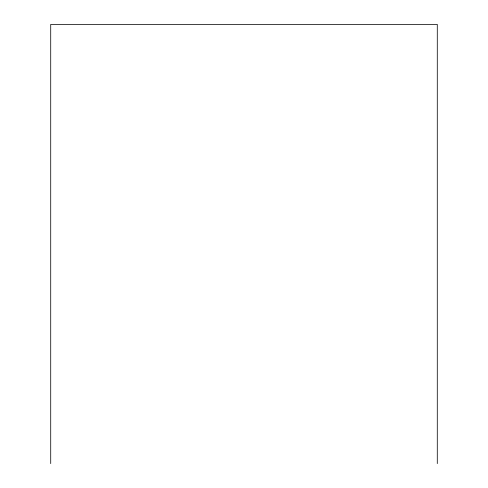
<?xml version="1.0" encoding="UTF-8"?>
<svg xmlns="http://www.w3.org/2000/svg" width="488" height="488" viewBox="0 0 488 488"><rect width="100%" height="100%" fill="white"/><g stroke="black" fill="none" stroke-linecap="round" stroke-linejoin="round"><path stroke-width="0.73" d="M437.285 463.6L437.285 24.4L50.715 24.4L50.715 463.6"/></g></svg>
